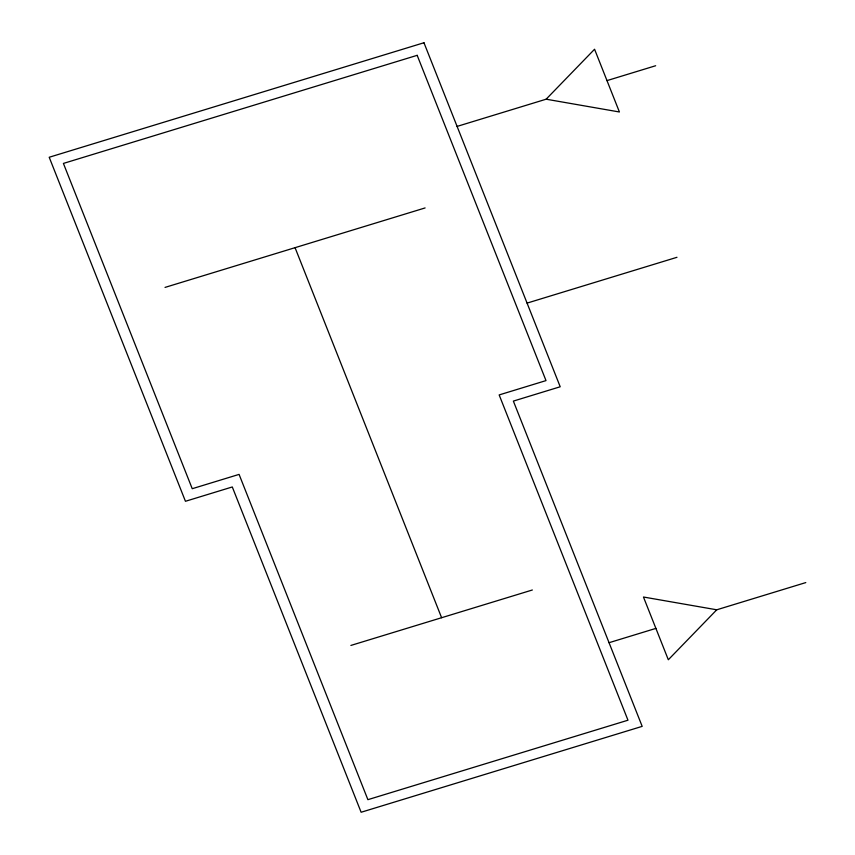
<?xml version="1.0" encoding="UTF-8"?>
<svg xmlns="http://www.w3.org/2000/svg" width="855" height="855" viewBox="0 0 855 855"><rect width="100%" height="100%" fill="white"/><g stroke="black" fill="none" stroke-linecap="round" stroke-linejoin="round"><path stroke-width="1.28" d="M546.142 99.201L594.567 49.237L619.415 111.984L546.142 99.201L457.094 126.412M716.747 609.797L668.321 659.761L643.462 597.014L716.747 609.797L805.795 582.586M606.997 80.605L655.657 65.739M165.026 287.408L425.106 207.936M527.075 303.108L676.968 257.302M350.881 645.44L532.344 589.993M609.049 642.704L655.892 628.393M295.06 247.672L441.608 617.716M423.962 42.75L49.205 157.256L185.45 501.287L232.293 486.965L361.12 812.25L642.18 726.365L513.363 401.091L560.207 386.77L423.962 42.75M417.176 55.329L63.409 163.423L192.236 488.707L239.079 474.397L367.896 799.671L627.976 720.209L499.16 394.925L546.003 380.603L417.176 55.329"/></g></svg>
